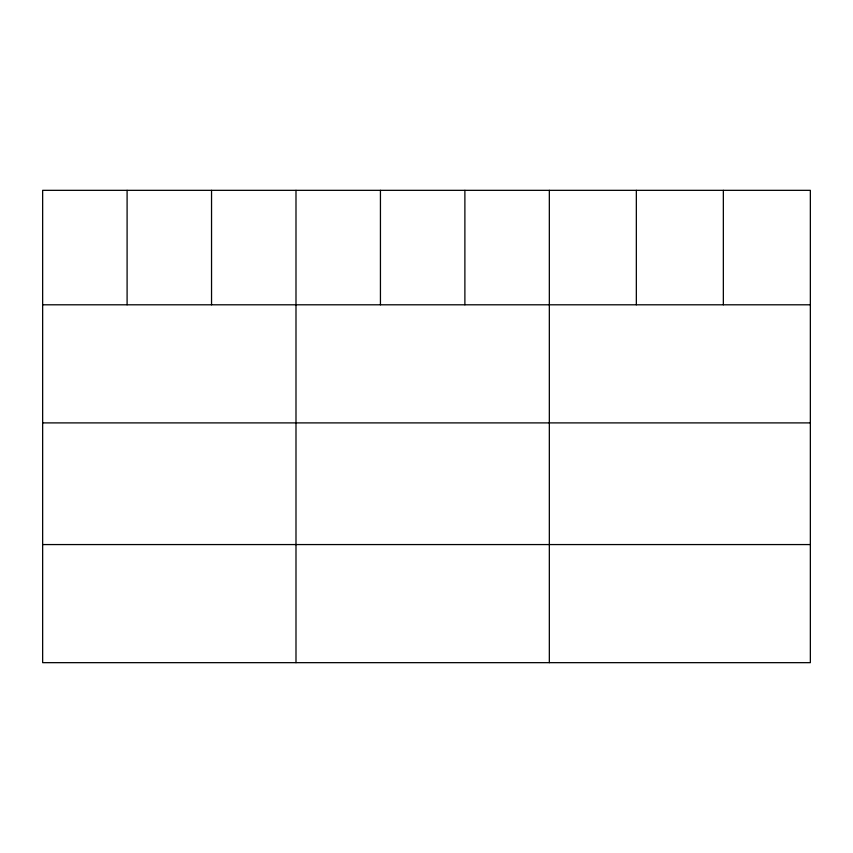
<?xml version="1.0" encoding="UTF-8"?>
<svg xmlns="http://www.w3.org/2000/svg" width="853" height="853" viewBox="0 0 853 853"><rect width="100%" height="100%" fill="white"/><g stroke="black" fill="none" stroke-linecap="round" stroke-linejoin="round"><path stroke-width="1.28" d="M810.35 304.798L810.35 662.664L42.65 662.664L42.65 190.336L810.35 190.336L810.35 304.798L42.65 304.798M42.65 422.896L810.35 422.896M42.65 544.566L810.35 544.566M723.344 190.336L723.344 304.798M636.338 190.336L636.338 304.798M549.332 190.336L549.332 662.664M464.885 190.336L464.885 304.798M380.438 190.336L380.438 304.798M295.991 190.336L295.991 662.664M211.544 190.336L211.544 304.798M127.097 190.336L127.097 304.798"/></g></svg>
